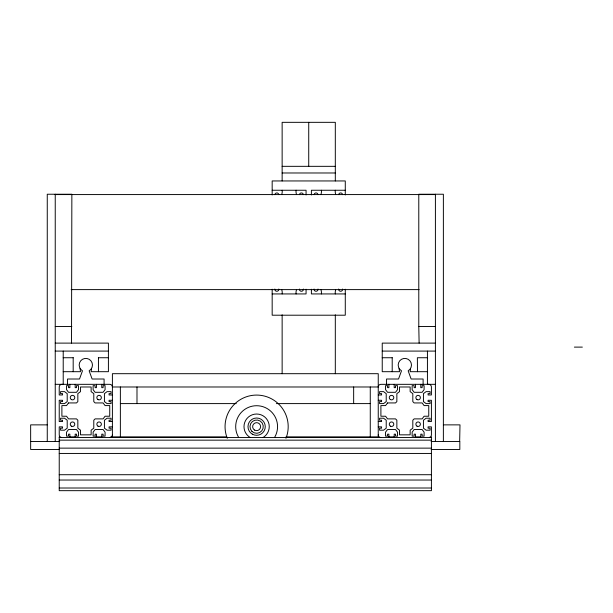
<?xml version="1.0" encoding="UTF-8"?>
<svg xmlns="http://www.w3.org/2000/svg" width="613" height="613" viewBox="0 0 613 613"><rect width="100%" height="100%" fill="white"/><g stroke="black" fill="none" stroke-linecap="round" stroke-linejoin="round"><path stroke-width="0.92" d="M71.522 343.111L71.859 194.237L47.262 194.237L47.262 441.483M459.658 441.483L459.995 424.87L443.375 424.87M91.567 368.367L91.13 371.693L108.409 371.693L108.409 343.111L55.239 343.111M410.587 368.367L410.151 371.693L427.43 371.693M282.141 166.33L335.311 166.33M282.141 172.981L335.311 172.981M272.172 190.252L306.071 190.252L306.071 194.957M345.28 190.252L311.389 190.252L311.389 194.957M55.239 194.574L435.406 194.574M71.162 289.612L419.123 289.612M272.172 293.934L306.071 293.934L306.071 289.221M345.28 293.934L311.389 293.934L311.389 289.221M55.239 326.499L71.859 326.499M443.375 441.483L443.375 194.237L418.786 194.237L418.786 326.499L435.406 326.499M435.406 343.111L382.236 343.111L382.236 371.693L399.515 371.693L399.078 368.367M574.373 347.111L582.35 347.111M55.239 351.088L108.409 351.088M382.236 351.088L435.406 351.088M63.216 357.739L73.276 357.739M98.356 357.739L108.409 357.739M382.236 357.739L392.289 357.739M427.43 357.739L417.369 357.739L417.461 371.693M63.216 371.693L80.495 371.693L80.058 368.367M55.239 384.32L63.216 384.32L63.216 351.088M435.406 384.32L427.43 384.32L427.43 351.088M112.401 394.964L109.076 394.964L109.076 393.63L111.068 393.63L111.068 391.638L107.083 391.638L104.425 393.63L104.425 401.607L107.083 403.599L111.068 403.599L111.068 401.607L109.076 401.607L109.076 400.281L112.401 400.281M378.244 394.964L381.57 394.964L381.57 393.63L379.577 393.63L379.577 391.638L383.562 391.638L386.221 393.63L386.221 401.607L383.562 403.599L379.577 403.599L379.577 401.607L381.57 401.607L381.57 400.281L378.244 400.281M120.37 403.599L236.258 403.599M276.34 403.599L370.267 403.599M112.401 421.545L109.076 421.545L109.076 420.219L111.068 420.219L111.068 418.219L107.083 418.219L104.425 420.219L104.425 428.188L107.083 430.188L111.068 430.188L111.068 428.188L109.076 428.188L109.076 426.863L112.401 426.863M378.244 421.545L381.57 421.545L381.57 420.219L379.577 420.219L379.577 418.219L383.562 418.219L386.221 420.219L386.221 428.188L383.562 430.188L379.577 430.188L379.577 428.188L381.57 428.188L381.57 426.863L378.244 426.863M47.262 424.87L30.65 424.87L30.65 449.459L59.323 449.459M69.752 436.862L75.491 436.862M95.59 436.862L102.287 436.862M110.892 436.862L226.664 436.862M285.987 436.862L378.244 436.862L378.244 373.692L112.401 373.692L112.401 436.862M388.358 436.862L394.098 436.862M415.147 436.862L420.893 436.862M59.231 437.498L61.139 437.498M109.942 437.498L380.704 437.498M429.498 437.498L431.414 437.498M59.231 440.157L431.414 440.157M30.65 441.483L59.706 441.483M431.108 441.483L459.827 441.483L459.827 449.459L431.154 449.459M59.231 448.134L431.414 448.134M59.231 453.444L431.414 453.444M59.231 474.715L431.414 474.715M59.231 480.033L431.414 480.033M59.231 488.009L431.414 488.009M418.786 326.499L419.123 343.111M435.406 194.237L435.406 441.483M431.414 436.862L431.414 490.668L59.231 490.668L59.231 436.862M423.108 384.328L423.108 379.01L411.131 379.01L408.151 370.804A6.643 6.643 0 0 0 409.921 360.773A6.643 6.643 0 0 0 399.737 360.773A6.643 6.643 0 0 0 401.507 370.804L398.527 379.01L386.55 379.01L386.55 384.328M420.779 384.328L420.779 387.654L422.112 387.654L422.112 385.654L424.104 385.654L424.104 389.646L422.112 392.305L414.135 392.305L412.143 389.646L412.143 385.654L414.135 385.654L414.135 387.654L415.461 387.654L415.461 384.328M420.779 437.498L420.779 434.173L422.112 434.173L422.112 436.165L424.104 436.165L424.104 432.18L422.112 429.521L414.135 429.521L412.143 432.18L412.143 436.165L414.135 436.165L414.135 434.173L415.461 434.173L415.461 437.498M394.197 384.328L394.197 387.654L395.523 387.654L395.523 385.654L397.523 385.654L397.523 389.646L395.523 392.305L387.554 392.305L385.554 389.646L385.554 385.654L387.554 385.654L387.554 387.654L388.88 387.654L388.88 384.328M394.197 437.498L394.197 434.173L395.523 434.173L395.523 436.165L397.523 436.165L397.523 432.18L395.523 429.521L387.554 429.521L385.554 432.18L385.554 436.165L387.554 436.165L387.554 434.173L388.88 434.173L388.88 437.498M392.205 357.739L392.205 371.693M370.267 386.987L370.267 436.862M353.655 386.987L353.655 403.599M345.28 194.957L345.28 180.95L272.172 180.95L272.172 194.957M345.28 289.221L345.28 315.205L272.172 315.205L272.172 289.221M335.311 180.95L335.311 122.332L282.141 122.332L282.141 180.95M335.311 314.829L335.311 373.692M308.73 122.332L308.73 166.33M282.141 314.829L282.141 373.692M136.99 386.987L136.99 403.599M120.37 386.987L120.37 436.862M104.087 384.328L104.087 379.01L92.111 379.01L89.138 370.804A6.643 6.643 0 0 0 90.908 360.773A6.643 6.643 0 0 0 80.724 360.773A6.643 6.643 0 0 0 82.487 370.804L79.514 379.01L67.537 379.01L67.537 384.328M101.766 384.328L101.766 387.654L103.091 387.654L103.091 385.654L105.084 385.654L105.084 389.646L103.091 392.305L95.115 392.305L93.122 389.646L93.122 385.654L95.115 385.654L95.115 387.654L96.448 387.654L96.448 384.328M101.766 437.498L101.766 434.173L103.091 434.173L103.091 436.165L105.084 436.165L105.084 432.18L103.091 429.521L95.115 429.521L93.122 432.18L93.122 436.165L95.115 436.165L95.115 434.173L96.448 434.173L96.448 437.498M98.44 357.739L98.44 371.693M75.177 384.328L75.177 387.654L76.51 387.654L76.51 385.654L78.502 385.654L78.502 389.646L76.51 392.305L68.533 392.305L66.541 389.646L66.541 385.654L68.533 385.654L68.533 387.654L69.859 387.654L69.859 384.328M75.177 437.498L75.177 434.173L76.51 434.173L76.51 436.165L78.502 436.165L78.502 432.18L76.51 429.521L68.533 429.521L66.541 432.18L66.541 436.165L68.533 436.165L68.533 434.173L69.859 434.173L69.859 437.498M73.185 357.739L73.185 371.693M55.239 194.237L55.239 441.483M378.244 434.839A2.659 2.659 0 0 0 380.903 437.498L428.755 437.498A2.659 2.659 0 0 0 431.414 434.839L431.414 426.863L428.089 426.863L428.089 428.188L430.088 428.188L430.088 430.188L426.096 430.188L423.437 428.188L423.437 420.219L426.096 418.219L430.088 418.219L430.088 420.219L428.089 420.219L428.089 421.545L431.414 421.545L431.414 400.281L428.089 400.281L428.089 401.607L430.088 401.607L430.088 403.599L426.096 403.599L423.437 401.607L423.437 393.63L426.096 391.638L430.088 391.638L430.088 393.63L428.089 393.63L428.089 394.964L431.414 394.964L431.414 386.987A2.659 2.659 0 0 0 428.755 384.328L380.903 384.328A2.659 2.659 0 0 0 378.244 386.987L112.401 386.987A2.659 2.659 0 0 0 109.742 384.328L61.89 384.328A2.659 2.659 0 0 0 59.231 386.987L59.231 394.964L62.549 394.964L62.549 393.63L60.557 393.63L60.557 391.638L64.549 391.638L67.208 393.63L67.208 401.607L64.549 403.599L60.557 403.599L60.557 401.607L62.549 401.607L62.549 400.281L59.231 400.281L59.231 421.545L62.549 421.545L62.549 420.219L60.557 420.219L60.557 418.219L64.549 418.219L67.208 420.219L67.208 428.188L64.549 430.188L60.557 430.188L60.557 428.188L62.549 428.188L62.549 426.863L59.231 426.863L59.231 434.839A2.659 2.659 0 0 0 61.89 437.498L109.742 437.498A2.659 2.659 0 0 0 112.401 434.839M342.606 289.022A1.992 1.992 0 0 1 340.629 291.275A1.992 1.992 0 0 1 338.652 289.022M318.017 289.022A1.992 1.992 0 0 1 316.04 291.275A1.992 1.992 0 0 1 314.063 289.022M320.99 289.903A8.812 8.812 0 0 1 321.358 293.934M335.311 293.934A8.812 8.812 0 0 1 335.671 289.903M303.389 289.022A1.992 1.992 0 0 1 301.412 291.275A1.992 1.992 0 0 1 299.435 289.022M278.8 289.022A1.992 1.992 0 0 1 276.823 291.275A1.992 1.992 0 0 1 274.846 289.022M281.781 289.903A8.812 8.812 0 0 1 282.141 293.934M296.102 293.934A8.812 8.812 0 0 1 296.462 289.903M335.671 194.283A8.812 8.812 0 0 1 335.311 190.252M338.652 194.643A1.992 1.992 0 0 1 342.606 194.643M321.358 190.252A8.812 8.812 0 0 1 320.99 194.283M314.063 194.643A1.992 1.992 0 0 1 318.017 194.643M296.462 194.283A8.812 8.812 0 0 1 296.102 190.252M299.435 194.643A1.992 1.992 0 0 1 303.389 194.643M282.141 190.252A8.812 8.812 0 0 1 281.781 194.283M274.846 194.643A1.992 1.992 0 0 1 278.8 194.643M250.311 437.582A12.628 12.628 0 0 1 246.947 418.533A12.628 12.628 0 0 1 266.295 418.533A12.628 12.628 0 0 1 262.939 437.582M227.285 438.303A31.57 31.57 0 0 1 256.625 395.079A31.57 31.57 0 0 1 285.964 438.303M238.495 437.115A20.934 20.934 0 0 1 256.625 405.714A20.934 20.934 0 0 1 274.754 437.115M68.533 402.933L66.541 405.591L61.89 405.591L61.89 416.227L66.541 416.227L68.533 418.886L76.51 418.886L77.836 420.219L77.836 428.188L80.495 430.188L80.495 434.839L91.13 434.839L91.13 430.188L93.789 428.188L93.789 420.219L95.115 418.886L103.091 418.886L105.084 416.227L109.742 416.227L109.742 405.591L105.084 405.591L103.091 402.933L95.115 402.933L93.789 401.607L93.789 393.63L91.13 391.638L91.13 386.987L80.495 386.987L80.495 391.638L77.836 393.63L77.836 401.607L76.51 402.933L68.533 402.933M387.554 402.933L385.554 405.591L380.903 405.591L380.903 416.227L385.554 416.227L387.554 418.886L395.523 418.886L396.856 420.219L396.856 428.188L399.515 430.188L399.515 434.839L410.151 434.839L410.151 430.188L412.81 428.188L412.81 420.219L414.135 418.886L422.112 418.886L424.104 416.227L428.755 416.227L428.755 405.591L424.104 405.591L422.112 402.933L414.135 402.933L412.81 401.607L412.81 393.63L410.151 391.638L410.151 386.987L399.515 386.987L399.515 391.638L396.856 393.63L396.856 401.607L395.523 402.933L387.554 402.933M390.404 399.576A2.26 2.26 0 0 0 393.799 397.622A2.26 2.26 0 0 0 390.404 395.661A2.26 2.26 0 0 0 390.404 399.576M416.993 399.576A2.26 2.26 0 0 0 420.38 397.622A2.26 2.26 0 0 0 416.993 395.661A2.26 2.26 0 0 0 416.993 399.576M416.993 426.158A2.26 2.26 0 0 0 420.38 424.204A2.26 2.26 0 0 0 416.993 422.25A2.26 2.26 0 0 0 416.993 426.158M390.404 426.158A2.26 2.26 0 0 0 393.799 424.204A2.26 2.26 0 0 0 390.404 422.25A2.26 2.26 0 0 0 390.404 426.158M97.973 399.576A2.26 2.26 0 0 0 101.367 397.622A2.26 2.26 0 0 0 97.973 395.661A2.26 2.26 0 0 0 97.973 399.576M71.392 399.576A2.26 2.26 0 0 0 74.778 397.622A2.26 2.26 0 0 0 71.392 395.661A2.26 2.26 0 0 0 71.392 399.576M71.392 426.158A2.26 2.26 0 0 0 74.778 424.204A2.26 2.26 0 0 0 71.392 422.25A2.26 2.26 0 0 0 71.392 426.158M97.973 426.158A2.26 2.26 0 0 0 101.367 424.204A2.26 2.26 0 0 0 97.973 422.25A2.26 2.26 0 0 0 97.973 426.158M252.303 434.134A8.643 8.643 0 0 0 265.26 426.648A8.643 8.643 0 0 0 252.303 419.169A8.643 8.643 0 0 0 252.303 434.134M251.928 431.345A6.643 6.643 0 0 0 263.046 428.372A6.643 6.643 0 0 0 254.901 420.227A6.643 6.643 0 0 0 251.928 431.345M254.633 430.104A3.985 3.985 0 0 0 260.609 426.648A3.985 3.985 0 0 0 254.633 423.192A3.985 3.985 0 0 0 254.633 430.104"/></g></svg>
